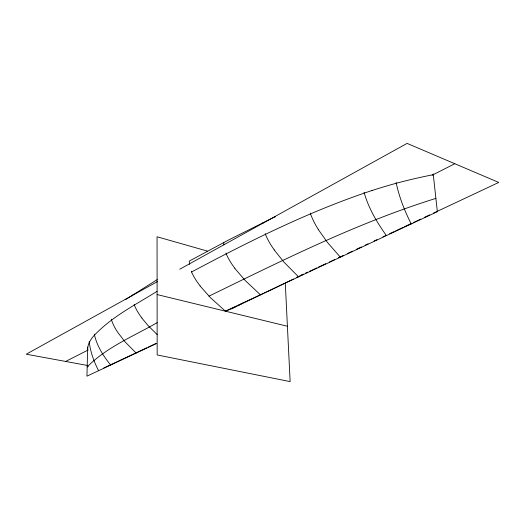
<?xml version="1.0" encoding="UTF-8"?>
<svg xmlns="http://www.w3.org/2000/svg" width="525" height="525" viewBox="0 0 525 525"><rect width="100%" height="100%" fill="white"/><g stroke="black" fill="none" stroke-linecap="round" stroke-linejoin="round"><path stroke-width="0.79" d="M87.668 347.097L86.953 376.163L156.529 343.508M157.028 291.362C134.866 305.169 110.677 317.271 92.905 336.84A183.179 56.063 -2.3 0 0 89.296 342.464C90.569 352.36 94.021 361.869 98.602 370.696M125.508 299.604L157.218 279.608M242.406 303.332L242.76 303.109M242.045 303.548L233.336 308.037L225.415 311.174L210.322 297.557L200.051 285.967M157.493 281.551L26.25 354.198L87.071 365.387M179.727 269.24L407.078 143.391L498.75 182.444L433.42 213.137M157.192 322.639C133.396 336.354 106.772 347.091 87.183 366.896L88.246 366.621M372.041 190.503C309.271 211.26 249.939 240.982 191.671 271.924A25.187 18.454 61.9 0 1 191.382 271.208M65.645 361.443L88.279 349.945M432.167 175.219L454.801 163.721M208.943 296.172C282.975 260.118 357.059 222.941 435.888 198.384M305.694 273.02L307.479 272.134M301.553 275.061L303.325 274.188M296.277 277.659L298.613 276.511M299.204 276.222L300.963 275.349M291.624 279.937L293.363 279.083M287.588 281.899L291.047 280.212M284.727 283.297L273.427 288.763M285.298 283.014L287.017 282.181M270.926 218.84L228.401 240.082L189.282 261.089A25.187 18.454 61.9 0 0 189.532 264.344M272.869 289.032L266.759 291.959M271.596 218.518L272.947 217.868M264.561 293.016L266.024 292.313M273.623 217.547L275.664 216.576M263.826 293.363L238.829 305.189M103.819 367.979L146.875 347.753M148.365 347.051L155.787 343.567M300.543 275.559L303.516 274.168M309.455 271.373L316.877 267.888M318.36 267.192L325.782 263.701M329.497 261.962L334.694 259.521M338.402 257.775L343.599 255.334M347.314 253.588L352.505 251.147M356.219 249.401L361.417 246.96M365.124 245.221L368.097 243.823M374.036 241.034L377.002 239.636M382.942 236.847L385.914 235.456M389.622 233.71L394.078 231.617M395.561 230.921L402.99 227.43M404.473 226.734L411.895 223.25M413.378 222.548L420.801 219.063M424.515 217.317L429.712 214.876M225.415 311.174L437.345 211.693L433.204 173.893M236.047 306.488L232.588 308.103M157.106 294.558L287.405 326.255M207.513 251.121L157.054 236.775L157.165 354.959L290.135 381.609L285.272 282.877M260.38 294.761L245.195 280.501L234.826 268.387M136.152 353.076L125.048 341.854L117.593 332.154A40.077 31.572 62.1 0 1 111.556 320.165M298.541 276.846L283.913 262.073L274.194 249.952M157.211 334.635L148.194 325.717L141.842 318.065M340.371 257.211L327.246 242.183L318.202 229.386M110.67 365.033C104.403 357.335 98.812 348.882 95.714 339.38A39.69 31.9 62.8 0 1 94.487 334.943A34.348 27.7 62.6 0 1 94.31 334.064M386.413 235.6C378.308 224.313 371.004 212.297 366.26 199.178A55.158 32.786 63.7 0 1 364.298 193.069A47.801 28.547 63.6 0 1 364.081 192.268M411.219 223.958C404.604 210.794 399.098 196.96 396.119 182.497M89.316 342.464L89.217 341.624M87.623 350.293A174.517 53.616 -2.1 0 1 89.27 342.464M111.635 320.145A26.939 21.407 61.8 0 1 111.353 319.213M141.927 317.979A42.197 32.419 61.9 0 1 134.295 305.018M134.42 304.973A24.708 19.208 61.7 0 1 134.183 304.323M132.503 295.87A24.708 19.208 61.7 0 1 132.477 294.965M200.143 285.863A45.682 33.003 62 0 1 191.533 271.976M234.911 268.288A47.447 33.009 62.3 0 1 226.163 253.792M226.295 253.746A26.657 18.808 62.2 0 1 225.999 253.004M223.919 244.84A26.657 18.808 62.2 0 1 223.716 242.478M274.28 249.861A49.763 33.134 62.6 0 1 265.427 234.399M265.558 234.353A29.197 19.714 62.5 0 1 265.269 233.586M262.966 223.374A29.197 19.714 62.5 0 1 262.92 222.679M318.268 229.333A51.325 32.484 63 0 1 310.492 213.872M310.583 213.859A34.584 22.135 62.9 0 1 310.308 213.065M433.296 174.674A228.637 82.72 -7.4 0 0 396.263 183.258A239.512 85.844 -7.5 0 0 372.054 190.516"/></g></svg>
